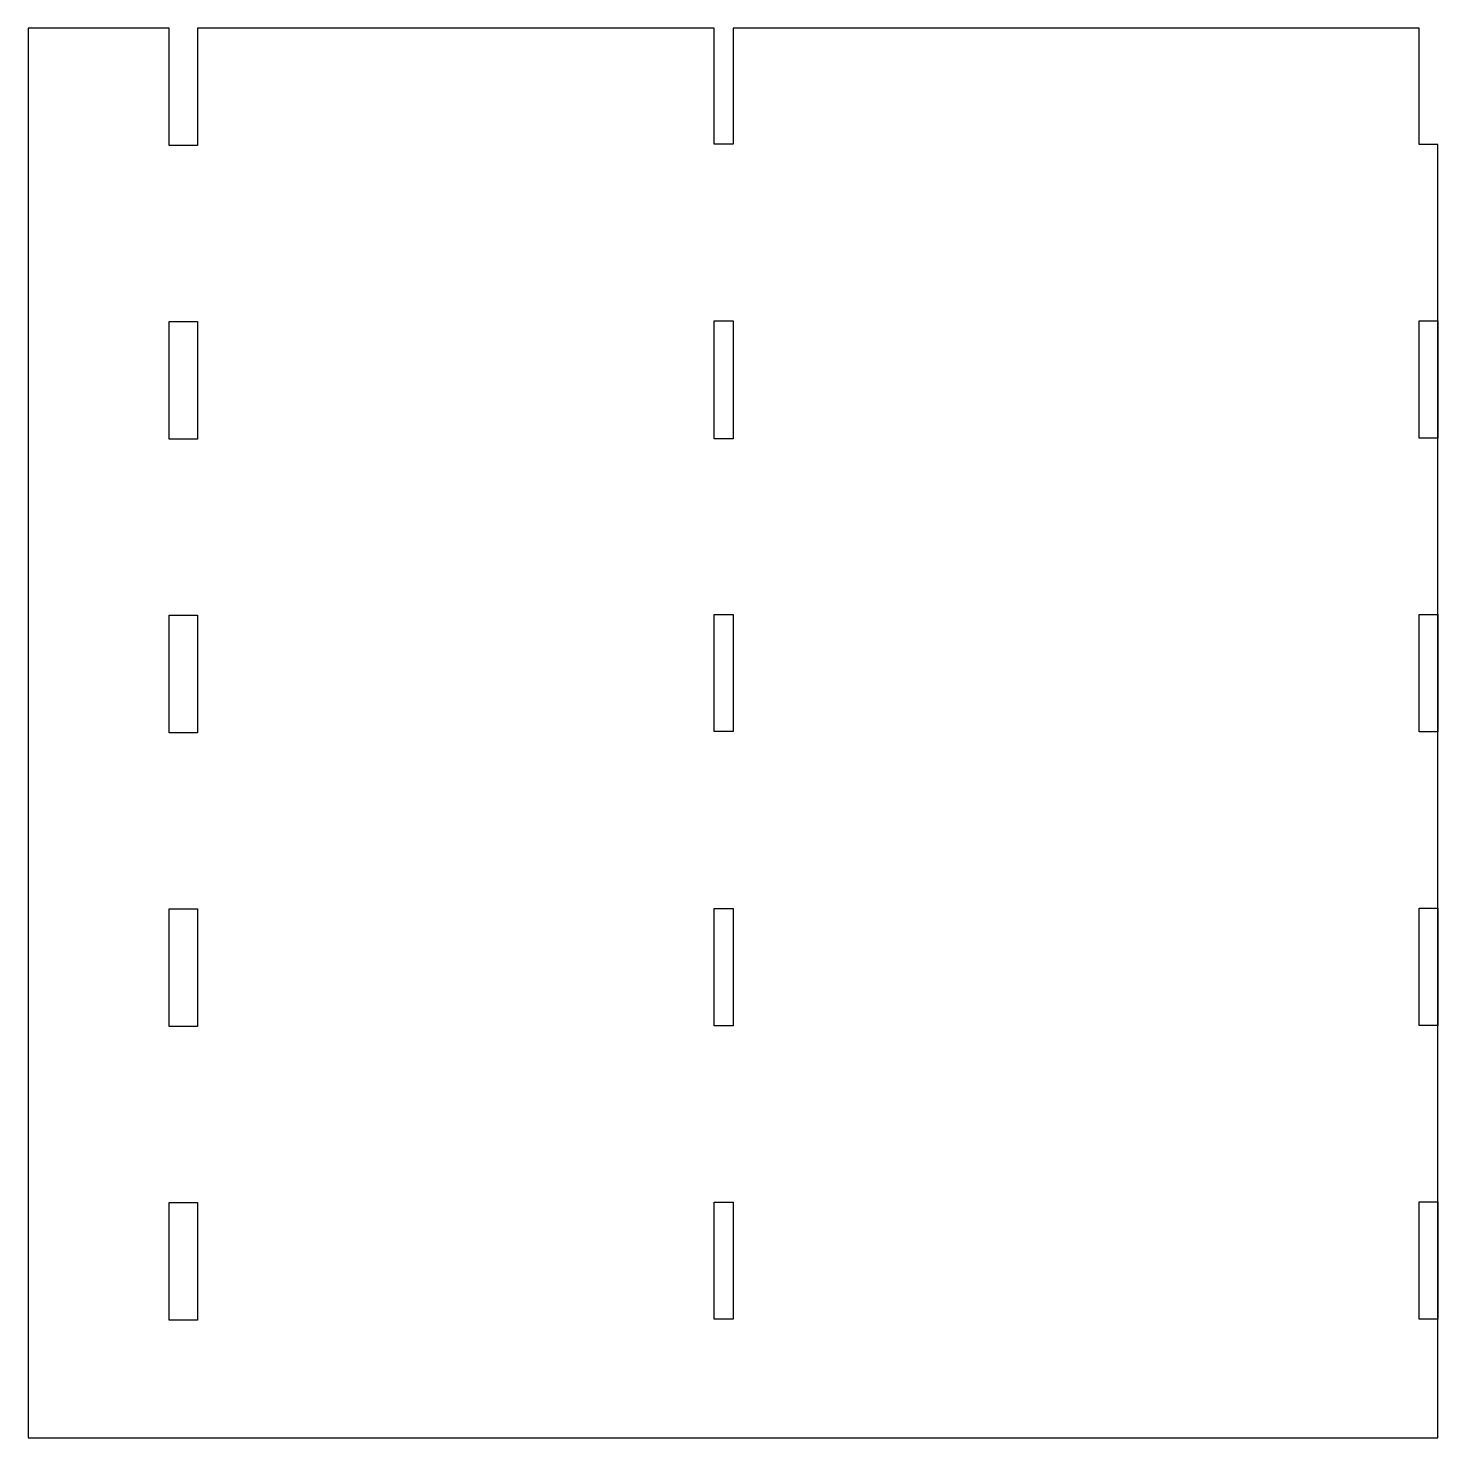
# Model space of a CAD drawing. Header units: millimetres. Extents: x -600 to -300, y 0 to 300.
import ezdxf

# ---------------------------------------------------------------- set-up
doc = ezdxf.new("R2010")
doc.units = ezdxf.units.MM
doc.layers.get('0').update_dxf_attribs({"linetype": 'CONTINUOUS'})

msp = doc.modelspace()

# ---------------------------------------------------------------- linework, layer by layer
for points in [[(-300, 275.22), (-304, 275.22), (-304, 300), (-450, 300), (-450, 275.29), (-454, 275.29), (-454, 300), (-564, 300), (-564, 275.06), (-570, 275.06), (-570, 300), (-600, 300), (-600, 0), (-300, 0)], [(-564, 212.56), (-570, 212.56), (-570, 237.56), (-564, 237.56)], [(-454, 237.75), (-450, 237.75), (-450, 212.63), (-454, 212.63)], [(-300, 212.72), (-304, 212.72), (-304, 237.72), (-300, 237.72)], [(-564, 150.06), (-570, 150.06), (-570, 175.06), (-564, 175.06)], [(-454, 175.21), (-450, 175.21), (-450, 150.3), (-454, 150.3)], [(-300, 150.22), (-304, 150.22), (-304, 175.22), (-300, 175.22)], [(-564, 87.56), (-570, 87.56), (-570, 112.56), (-564, 112.56)], [(-454, 112.65), (-450, 112.65), (-450, 87.7), (-454, 87.7)], [(-300, 87.72), (-304, 87.72), (-304, 112.72), (-300, 112.72)], [(-564, 25.06), (-570, 25.06), (-570, 50.06), (-564, 50.06)], [(-454, 50.18), (-450, 50.18), (-450, 25.28), (-454, 25.28)], [(-300, 50.22), (-300, 25.22), (-304, 25.22), (-304, 50.22)]]:
    msp.add_lwpolyline(points, close=True)

doc.saveas('drawing.dxf')
